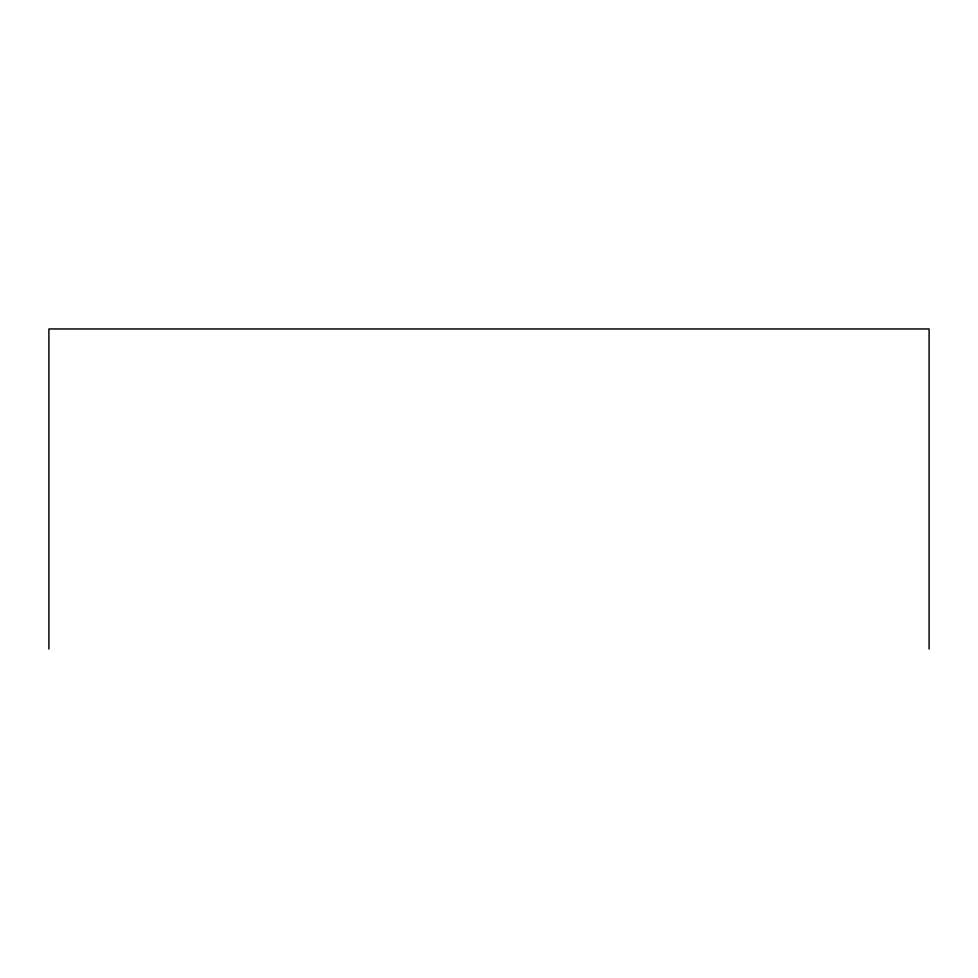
<?xml version="1.0" encoding="UTF-8"?>
<svg xmlns="http://www.w3.org/2000/svg" width="978" height="978" viewBox="0 0 978 978"><rect width="100%" height="100%" fill="white"/><g stroke="black" fill="none" stroke-linecap="round" stroke-linejoin="round"><path stroke-width="1.47" d="M929.1 649.037L929.1 328.963L48.9 328.963L48.9 649.037"/></g></svg>
